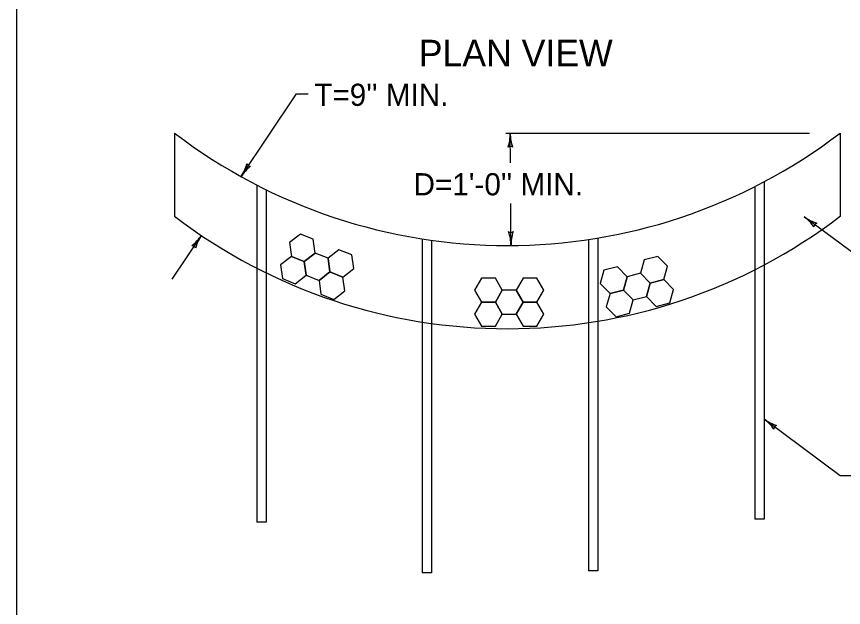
# Model space of a CAD drawing. Extents: x 1007 to 1035.5, y 1000.5 to 1021.5.
# Drawn here: x 1007 to 1014.45, y 1005.83 to 1011.16 of the extents above; entities that cross this region are included whole.
import ezdxf

# ---------------------------------------------------------------- set-up
doc = ezdxf.new("R2010")
doc.units = 0
for name, color, linetype in [('Level 1', 7, 'Continuous'), ('Level 10', 7, 'Continuous'), ('Level 11', 7, 'Continuous')]:
    doc.layers.add(name, color=color, linetype=linetype)

msp = doc.modelspace()

# ---------------------------------------------------------------- linework, layer by layer
at = {"layer": 'Level 1'}
for p, q in [((1009.0233, 1009.7145), (1009.5239, 1010.4593)), ((1009.5239, 1010.4593), (1009.6274, 1010.4593)), ((1008.4239, 1010.1068), (1008.4239, 1009.3568)), ((1011.4087, 1010.1068), (1014.1464, 1010.1068)), ((1011.4517, 1009.8368), (1011.4499, 1010.1041)), ((1014.4239, 1010.1068), (1014.4239, 1009.3568)), ((1009.1655, 1009.6385), (1009.1655, 1006.5968)), ((1013.6546, 1009.6244), (1013.6546, 1006.6244)), ((1013.7379, 1009.6675), (1013.7379, 1006.6244)), ((1009.2488, 1009.5968), (1009.2488, 1006.5968)), ((1011.4566, 1009.0926), (1011.4541, 1009.4718)), ((1014.8627, 1008.7833), (1014.0996, 1009.352)), ((1008.402, 1008.7901), (1008.6662, 1009.1831)), ((1010.6566, 1009.1524), (1010.6566, 1006.1401)), ((1010.7399, 1009.1401), (1010.7399, 1006.1401)), ((1012.1553, 1009.1469), (1012.1553, 1006.1601)), ((1012.2386, 1009.1601), (1012.2386, 1006.1601)), ((1014.4236, 1007.017), (1013.7379, 1007.5281)), ((1014.5486, 1007.017), (1014.4236, 1007.017)), ((1009.2488, 1006.5968), (1009.1655, 1006.5968)), ((1013.7379, 1006.6244), (1013.6546, 1006.6244)), ((1010.7399, 1006.1401), (1010.6566, 1006.1401)), ((1012.2386, 1006.1601), (1012.1553, 1006.1601))]:
    msp.add_line(p, q, dxfattribs=at)
for points in [[(1009.4602, 1009.1184), (1009.4773, 1008.9948), (1009.5933, 1008.9479), (1009.6918, 1009.0248), (1009.6743, 1009.1487), (1009.5585, 1009.1954)], [(1009.5933, 1008.9479), (1009.6108, 1008.8242), (1009.7265, 1008.7775), (1009.825, 1008.8543), (1009.8078, 1008.9781), (1009.6918, 1009.0248)], [(1009.8078, 1008.9781), (1009.825, 1008.8543), (1009.9409, 1008.8074), (1010.0395, 1008.8843), (1010.022, 1009.0083), (1009.9063, 1009.055)], [(1009.3789, 1008.9179), (1009.3963, 1008.794), (1009.5122, 1008.7473), (1009.6108, 1008.8242), (1009.5933, 1008.9479), (1009.4773, 1008.9948)], [(1012.6246, 1008.8428), (1012.7123, 1008.7538), (1012.8333, 1008.785), (1012.8667, 1008.9055), (1012.7791, 1008.9945), (1012.658, 1008.9632)], [(1012.2614, 1008.7489), (1012.3492, 1008.6598), (1012.4702, 1008.6912), (1012.5036, 1008.8115), (1012.416, 1008.9007), (1012.2949, 1008.8694)], [(1009.7265, 1008.7775), (1009.7439, 1008.6536), (1009.8599, 1008.6066), (1009.9584, 1008.6836), (1009.9409, 1008.8074), (1009.825, 1008.8543)], [(1012.4702, 1008.6912), (1012.5578, 1008.6019), (1012.6789, 1008.6332), (1012.7123, 1008.7538), (1012.6246, 1008.8428), (1012.5036, 1008.8115)], [(1011.1284, 1008.6911), (1011.1909, 1008.5828), (1011.3159, 1008.5828), (1011.3784, 1008.6911), (1011.3159, 1008.7993), (1011.1909, 1008.7993)], [(1011.5034, 1008.6911), (1011.5659, 1008.5828), (1011.6909, 1008.5828), (1011.7534, 1008.6911), (1011.6909, 1008.7993), (1011.5659, 1008.7993)], [(1012.6789, 1008.6332), (1012.7663, 1008.5441), (1012.8874, 1008.5754), (1012.9208, 1008.6958), (1012.8333, 1008.785), (1012.7123, 1008.7538)], [(1011.3159, 1008.5828), (1011.3784, 1008.4746), (1011.5034, 1008.4746), (1011.5659, 1008.5828), (1011.5034, 1008.6911), (1011.3784, 1008.6911)], [(1012.3158, 1008.5394), (1012.4035, 1008.4502), (1012.5244, 1008.4814), (1012.5578, 1008.6019), (1012.4702, 1008.6912), (1012.3492, 1008.6598)], [(1011.1284, 1008.4746), (1011.1909, 1008.3663), (1011.3159, 1008.3663), (1011.3784, 1008.4746), (1011.3159, 1008.5828), (1011.1909, 1008.5828)], [(1011.5034, 1008.4746), (1011.5659, 1008.3663), (1011.6909, 1008.3663), (1011.7534, 1008.4746), (1011.6909, 1008.5828), (1011.5659, 1008.5828)]]:
    msp.add_lwpolyline(points, close=True, dxfattribs=at)
for centre, radius, start, end in [((1011.4239, 1014.0361), 4.9436, 232.63807, 307.36193), ((1011.059, 1010.1015), 0.3909, 341.72478, 0.37151), ((1011.8408, 1010.1067), 0.3909, 180.3654, 180.37763), ((1011.8408, 1010.1067), 0.3909, 180.37763, 199.04641), ((1011.4509, 1009.9554), 0.0313, 49.15222, 131.26892), ((1008.6989, 1009.9326), 0.3909, 326.09481, 344.76359), ((1009.3478, 1009.4964), 0.3909, 127.44197, 146.0887), ((1009.1063, 1009.8379), 0.0313, 194.86941, 276.9861), ((1008.6989, 1009.9326), 0.3909, 326.08259, 326.09481), ((1011.4239, 1013.286), 4.9436, 232.63807, 307.42114), ((1014.3332, 1009.6655), 0.3909, 233.28945, 233.30168), ((1014.3332, 1009.6655), 0.3909, 233.30168, 251.97046), ((1013.866, 1009.0385), 0.3909, 34.64884, 53.29557), ((1014.2188, 1009.2631), 0.0313, 102.07628, 184.19297), ((1008.3417, 1009.4012), 0.3909, 307.44198, 326.08871), ((1008.9906, 1008.965), 0.3909, 146.09483, 164.76361), ((1008.9906, 1008.965), 0.3909, 146.0826, 146.09483), ((1011.4556, 1009.2412), 0.0313, 229.15222, 311.26892), ((1011.0657, 1009.09), 0.3909, 0.37762, 19.04641), ((1011.8475, 1009.0952), 0.3909, 161.72478, 180.37151), ((1008.5832, 1009.0597), 0.0313, 14.86942, 96.98612), ((1011.0657, 1009.09), 0.3909, 0.3654, 0.37763), ((1013.9716, 1007.8415), 0.3909, 233.28761, 233.29983), ((1013.9716, 1007.8415), 0.3909, 233.29983, 251.96861), ((1013.5043, 1007.2146), 0.3909, 34.64699, 53.29372), ((1013.8571, 1007.4392), 0.0313, 102.07443, 184.19112)]:
    msp.add_arc(centre, radius, start, end, dxfattribs=at)
at = {"layer": 'Level 10'}
msp.add_line((1007, 1021.5), (1007, 1000.5), dxfattribs=at)
at = {"layer": 'Level 11'}
msp.add_lwpolyline([(1007, 1000.5), (1035.5, 1000.5), (1035.5, 1021.5), (1007, 1021.5)], close=True, dxfattribs=at)

# ---------------------------------------------------------------- texts
at = {"layer": 'Level 1'}
for s, height, p in [('PLAN VIEW', 0.24, (1010.6253, 1010.7075)), ("T=9'' MIN.", 0.2, (1009.6836, 1010.3518)), ("D=1'-0'' MIN.", 0.2, (1010.5784, 1009.5451))]:
    msp.add_text(s, height=height, dxfattribs=at).set_placement(p)

doc.saveas('drawing.dxf')
